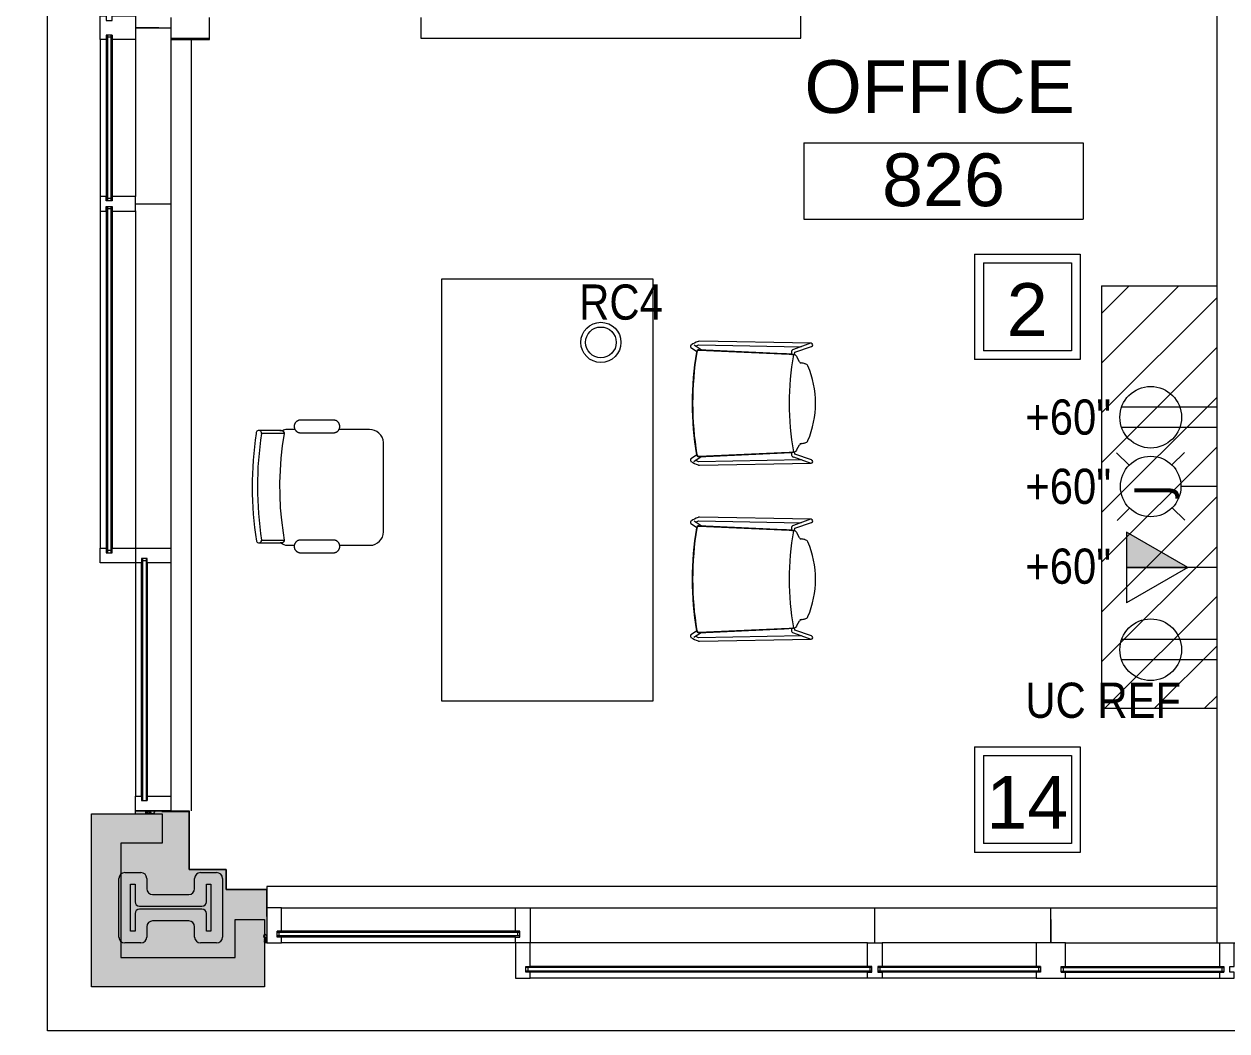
# Model space of a CAD drawing. Header units: inches. Extents: x 1 to 4637, y -664 to 702.
# Drawn here: x 1023 to 1228, y -663.6 to -492 of the extents above; entities that cross this region are included whole.
import ezdxf

# ---------------------------------------------------------------- set-up
doc = ezdxf.new("R2010")
doc.units = ezdxf.units.IN
doc.header["$MEASUREMENT"] = 0
for name, color, linetype, lineweight in [('A-ANNO-NOTE', 131, 'Continuous', 20), ('A-AREA-IDEN', 2, 'Continuous', 20), ('A-WALL', 113, 'Continuous', 50), ('B-BASE', 7, 'Continuous', 9), ('E-COMM-IDEN', 2, 'Continuous', 9), ('E-ELEC-FIXT-IDEN', 2, 'Continuous', 9), ('I-FURN', 30, 'Continuous', 9), ('I-WALL', 2, 'Continuous', 9), ('NABCA_dwg', 8, 'Continuous', 9), ('NB-ROD-SEAL', 7, 'Continuous', 9), ('NB-WIND-EXT', 7, 'Continuous', 9), ('NB-WIND-MULL', 7, 'Continuous', 9), ('NB-WIND-SILL', 7, 'Continuous', 9), ('Q-CASE', 31, 'Continuous', 9)]:
    doc.layers.add(name, color=color, linetype=linetype, lineweight=lineweight)
doc.styles.add('Arial', font='arial.ttf', dxfattribs={"height": 9})
doc.styles.add('Arial_2', font='arial.ttf', dxfattribs={"width": 0.85, "height": 6})
doc.styles.add('Tahoma', font='tahoma.ttf', dxfattribs={"height": 6})

# ---------------------------------------------------------------- blocks, each defined once
blk = doc.blocks.new('Counter Top _No Backsplash_ - Standard Counter Top-2513976-New Construction - Tel_Data_Elec Plan')
at = {"layer": 'Q-CASE', "lineweight": 13}
h = blk.add_hatch(dxfattribs=at)
h.set_pattern_fill('FP_17', color=8, style=0, pattern_type=2)
h.set_pattern_definition([(315, (561.341, 1907.898), (4.24264, 4.24264), [])])
h.paths.add_polyline_path([(-47.26, -19.63), (24.74, -19.63), (24.74, 0), (-47.26, 0), (-47.26, -0.71)], flags=0)
for p, q in [((-47.26, 0), (-47.26, -19.63)), ((24.74, 0), (-47.26, 0)), ((24.74, 0), (24.74, -19.63))]:
    blk.add_line(p, q, dxfattribs=at)
blk = doc.blocks.new('Seating - Desk - Task - Steelcase - Think - EX-C1-2109714-New Construction - Tel_Data_Elec Plan')
at = {"layer": 'I-FURN'}
for p, q in [((-8.93, 8.24), (-8.93, 4.37)), ((9.24, 4.39), (9.24, 8.25)), ((-9.83, 3.91), (-9.83, 2.66)), ((9.91, 2.54), (9.91, 3.91)), ((-11.1, 1.6), (-11.1, -4.01)), ((-8.94, -4.01), (-8.94, 1.6)), ((9.34, 1.6), (9.34, -4.01)), ((11.51, -4.01), (11.51, 1.6)), ((-9.83, -5.07), (-9.83, -10.25)), ((9.91, -10.14), (9.91, -4.96)), ((-7.53, -12.55), (7.72, -12.55))]:
    blk.add_line(p, q, dxfattribs=at)
at = {"layer": 'I-FURN', "flags": 128}
for points in [[(-9.44, 8.69), (-9.44, 8.06), (-9.44, 7.48), (-9.44, 6.95), (-9.44, 6.49), (-9.44, 6.08), (-9.44, 5.73), (-9.44, 5.44), (-9.44, 5.21), (-9.44, 5.04), (-9.44, 4.93), (-9.44, 4.88), (-9.44, 4.88)], [(9.75, 4.9), (9.75, 4.93), (9.75, 5.02), (9.75, 5.17), (9.75, 5.38), (9.75, 5.65), (9.75, 5.98), (9.75, 6.37), (9.75, 6.82), (9.75, 7.33), (9.75, 7.89), (9.75, 8.51), (9.75, 8.71)], [(-9.44, 4.88), (-9.44, 4.91), (-9.44, 5), (-9.44, 5.08)], [(-8.93, 4.37), (-8.95, 4.37), (-8.97, 4.37), (-8.99, 4.38), (-9.01, 4.38), (-9.03, 4.38), (-9.05, 4.39), (-9.07, 4.39), (-9.09, 4.4), (-9.11, 4.4), (-9.13, 4.41), (-9.15, 4.42), (-9.16, 4.43), (-9.18, 4.44), (-9.2, 4.45), (-9.22, 4.46), (-9.23, 4.47), (-9.25, 4.48), (-9.26, 4.5), (-9.28, 4.51), (-9.29, 4.53), (-9.31, 4.54), (-9.32, 4.56), (-9.33, 4.57), (-9.35, 4.59), (-9.36, 4.6), (-9.37, 4.62), (-9.38, 4.64), (-9.39, 4.66), (-9.4, 4.68), (-9.4, 4.69), (-9.41, 4.71), (-9.42, 4.73), (-9.42, 4.75), (-9.43, 4.77), (-9.43, 4.79), (-9.43, 4.81), (-9.44, 4.83), (-9.44, 4.85), (-9.44, 4.87), (-9.44, 4.88)], [(9.24, 4.39), (7.14, 4.71), (5.03, 4.94), (2.91, 5.09), (0.79, 5.16), (-1.33, 5.14), (-3.45, 5.04), (-5.57, 4.85), (-7.68, 4.58), (-8.93, 4.37)], [(9.75, 4.9), (9.75, 4.88), (9.75, 4.86), (9.74, 4.84), (9.74, 4.82), (9.74, 4.8), (9.73, 4.78), (9.73, 4.76), (9.72, 4.74), (9.72, 4.72), (9.71, 4.7), (9.7, 4.68), (9.69, 4.66), (9.68, 4.64), (9.67, 4.63), (9.66, 4.61), (9.65, 4.59), (9.63, 4.58), (9.62, 4.56), (9.61, 4.55), (9.59, 4.53), (9.58, 4.52), (9.56, 4.5), (9.55, 4.49), (9.53, 4.48), (9.51, 4.47), (9.5, 4.46), (9.48, 4.45), (9.46, 4.44), (9.44, 4.43), (9.42, 4.42), (9.41, 4.42), (9.39, 4.41), (9.37, 4.4), (9.35, 4.4), (9.33, 4.4), (9.31, 4.39), (9.29, 4.39), (9.27, 4.39), (9.25, 4.39), (9.24, 4.39)], [(9.75, 5.1), (9.75, 4.97), (9.75, 4.91), (9.75, 4.9)], [(-8.94, 1.6), (-8.94, 1.64), (-8.94, 1.68), (-8.94, 1.73), (-8.95, 1.77), (-8.96, 1.81), (-8.97, 1.86), (-8.98, 1.9), (-8.99, 1.94), (-9.01, 1.98), (-9.02, 2.02), (-9.04, 2.06), (-9.06, 2.1), (-9.08, 2.14), (-9.1, 2.17), (-9.12, 2.21), (-9.15, 2.24), (-9.18, 2.28), (-9.2, 2.31), (-9.23, 2.34), (-9.26, 2.37), (-9.3, 2.4), (-9.33, 2.43), (-9.36, 2.46), (-9.4, 2.48), (-9.43, 2.51), (-9.47, 2.53), (-9.51, 2.55), (-9.55, 2.57), (-9.59, 2.59), (-9.63, 2.61), (-9.67, 2.62), (-9.71, 2.64), (-9.75, 2.65), (-9.79, 2.66), (-9.83, 2.66), (-9.88, 2.67), (-9.92, 2.68), (-9.96, 2.68), (-10.01, 2.68), (-10.05, 2.68), (-10.09, 2.68), (-10.14, 2.67), (-10.18, 2.67), (-10.22, 2.66), (-10.26, 2.65), (-10.31, 2.64), (-10.35, 2.63), (-10.39, 2.62), (-10.43, 2.6), (-10.47, 2.58), (-10.51, 2.56), (-10.55, 2.54), (-10.58, 2.52), (-10.62, 2.5), (-10.65, 2.47), (-10.69, 2.45), (-10.72, 2.42), (-10.75, 2.39), (-10.79, 2.36), (-10.82, 2.33), (-10.84, 2.3), (-10.87, 2.26), (-10.9, 2.23), (-10.92, 2.19), (-10.95, 2.16), (-10.97, 2.12), (-10.99, 2.08), (-11.01, 2.04), (-11.02, 2), (-11.04, 1.96), (-11.05, 1.92), (-11.06, 1.88), (-11.07, 1.84), (-11.08, 1.79), (-11.09, 1.75), (-11.09, 1.71), (-11.1, 1.66), (-11.1, 1.62), (-11.1, 1.6)], [(11.51, 1.6), (11.51, 1.64), (11.51, 1.69), (11.5, 1.73), (11.5, 1.77), (11.49, 1.81), (11.48, 1.86), (11.47, 1.9), (11.46, 1.94), (11.44, 1.98), (11.43, 2.02), (11.41, 2.06), (11.39, 2.1), (11.37, 2.14), (11.35, 2.17), (11.32, 2.21), (11.3, 2.25), (11.27, 2.28), (11.24, 2.31), (11.21, 2.35), (11.18, 2.38), (11.15, 2.41), (11.12, 2.43), (11.08, 2.46), (11.05, 2.49), (11.01, 2.51), (10.98, 2.53), (10.94, 2.55), (10.9, 2.57), (10.86, 2.59), (10.82, 2.61), (10.78, 2.62), (10.74, 2.64), (10.7, 2.65), (10.65, 2.66), (10.61, 2.67), (10.57, 2.67), (10.53, 2.68), (10.48, 2.68), (10.44, 2.68), (10.4, 2.68), (10.35, 2.68), (10.31, 2.68), (10.27, 2.67), (10.22, 2.66), (10.18, 2.65), (10.14, 2.64), (10.1, 2.63), (10.06, 2.62), (10.02, 2.6), (9.98, 2.58), (9.94, 2.57), (9.9, 2.54), (9.86, 2.52), (9.83, 2.5), (9.79, 2.47), (9.76, 2.45), (9.72, 2.42), (9.69, 2.39), (9.66, 2.36), (9.63, 2.33), (9.6, 2.3), (9.57, 2.26), (9.55, 2.23), (9.52, 2.19), (9.5, 2.16), (9.48, 2.12), (9.46, 2.08), (9.44, 2.04), (9.42, 2), (9.41, 1.96), (9.39, 1.92), (9.38, 1.88), (9.37, 1.84), (9.36, 1.79), (9.35, 1.75), (9.35, 1.71), (9.35, 1.67), (9.34, 1.62), (9.34, 1.6)], [(-11.1, -4.01), (-11.1, -4.05), (-11.1, -4.1), (-11.09, -4.14), (-11.09, -4.18), (-11.08, -4.22), (-11.07, -4.27), (-11.06, -4.31), (-11.05, -4.35), (-11.03, -4.39), (-11.01, -4.43), (-11, -4.47), (-10.98, -4.51), (-10.96, -4.55), (-10.93, -4.58), (-10.91, -4.62), (-10.89, -4.66), (-10.86, -4.69), (-10.83, -4.72), (-10.8, -4.76), (-10.77, -4.79), (-10.74, -4.82), (-10.71, -4.84), (-10.67, -4.87), (-10.64, -4.9), (-10.6, -4.92), (-10.57, -4.94), (-10.53, -4.96), (-10.49, -4.98), (-10.45, -5), (-10.41, -5.02), (-10.37, -5.03), (-10.33, -5.05), (-10.29, -5.06), (-10.24, -5.07), (-10.2, -5.08), (-10.16, -5.08), (-10.12, -5.09), (-10.07, -5.09), (-10.03, -5.09), (-9.99, -5.09), (-9.94, -5.09), (-9.9, -5.09), (-9.86, -5.08), (-9.81, -5.07), (-9.77, -5.06), (-9.73, -5.05), (-9.69, -5.04), (-9.65, -5.03), (-9.61, -5.01), (-9.57, -4.99), (-9.53, -4.98), (-9.49, -4.95), (-9.45, -4.93), (-9.42, -4.91), (-9.38, -4.88), (-9.35, -4.86), (-9.31, -4.83), (-9.28, -4.8), (-9.25, -4.77), (-9.22, -4.74), (-9.19, -4.71), (-9.16, -4.67), (-9.14, -4.64), (-9.11, -4.6), (-9.09, -4.57), (-9.07, -4.53), (-9.05, -4.49), (-9.03, -4.45), (-9.01, -4.41), (-9, -4.37), (-8.98, -4.33), (-8.97, -4.29), (-8.96, -4.25), (-8.95, -4.21), (-8.95, -4.16), (-8.94, -4.12), (-8.94, -4.08), (-8.94, -4.03), (-8.94, -4.01)], [(9.34, -4.01), (9.34, -4.05), (9.35, -4.1), (9.35, -4.14), (9.36, -4.18), (9.37, -4.23), (9.37, -4.27), (9.39, -4.31), (9.4, -4.35), (9.41, -4.39), (9.43, -4.43), (9.45, -4.47), (9.47, -4.51), (9.49, -4.55), (9.51, -4.59), (9.53, -4.62), (9.56, -4.66), (9.58, -4.69), (9.61, -4.72), (9.64, -4.76), (9.67, -4.79), (9.7, -4.82), (9.74, -4.85), (9.77, -4.87), (9.81, -4.9), (9.84, -4.92), (9.88, -4.94), (9.92, -4.97), (9.96, -4.99), (9.99, -5), (10.03, -5.02), (10.08, -5.04), (10.12, -5.05), (10.16, -5.06), (10.2, -5.07), (10.24, -5.08), (10.29, -5.08), (10.33, -5.09), (10.37, -5.09), (10.42, -5.09), (10.46, -5.09), (10.5, -5.09), (10.55, -5.09), (10.59, -5.08), (10.63, -5.07), (10.67, -5.07), (10.72, -5.05), (10.76, -5.04), (10.8, -5.03), (10.84, -5.01), (10.88, -5), (10.92, -4.98), (10.96, -4.96), (10.99, -4.93), (11.03, -4.91), (11.07, -4.89), (11.1, -4.86), (11.13, -4.83), (11.17, -4.8), (11.2, -4.77), (11.23, -4.74), (11.26, -4.71), (11.28, -4.68), (11.31, -4.64), (11.33, -4.61), (11.36, -4.57), (11.38, -4.53), (11.4, -4.49), (11.42, -4.45), (11.43, -4.41), (11.45, -4.37), (11.46, -4.33), (11.47, -4.29), (11.49, -4.25), (11.49, -4.21), (11.5, -4.16), (11.51, -4.12), (11.51, -4.08), (11.51, -4.03), (11.51, -4.01)]]:
    blk.add_lwpolyline(points, dxfattribs=at)
at = {"layer": 'I-FURN'}
for centre, radius, start, end in [((-8.51, 3.91), 1.32, 132.1873, 180), ((8.59, 3.91), 1.32, 360, 35.7227), ((-7.53, -10.25), 2.3, 180, 270), ((7.49, -10.14), 2.42, 275.3193, 360)]:
    blk.add_arc(centre, radius, start, end, dxfattribs=at)
for centre, major_axis, ratio, start_param, end_param in [((-8.93, 8.69), (0.507, 0), 0.899459, 1.913366, 4.712389), ((0.2, -38.81), (54.09, 0), 0.899459, 1.402966, 1.74368), ((0.2, -38.81), (53.09, 0), 0.899459, 1.399774, 1.74371), ((9.24, 8.71), (-0.507, 0), 0.899459, 1.570796, 4.712389), ((-8.93, 5.08), (0.507, 0), 0.99468, 2.996027, 3.185649), ((9.24, 5.1), (0.507, 0), 0.99468, 6.021386, 6.283185)]:
    blk.add_ellipse(centre, major_axis=major_axis, ratio=ratio, start_param=start_param, end_param=end_param, dxfattribs=at)
blk = doc.blocks.new('Seating - Guest - Steelcase Coalesse - Montara650 - Fully Upholstered-1822742-New Construction - Tel_Data_Elec Plan')
at = {"layer": 'I-FURN'}
for p, q in [((-10.22, 20.26), (-10.57, 1.21)), ((-10.22, 20.17), (-9.16, 17.23)), ((-9.96, 1.06), (-9.64, 18.56)), ((-8.69, 17.51), (-9.67, 20.35)), ((9.67, 20.35), (8.69, 17.51)), ((9.16, 17.23), (10.22, 20.2)), ((9.64, 18.62), (9.96, 1.06)), ((10.57, 1.21), (10.22, 20.26)), ((-8.32, 16.51), (-9.02, 1.14)), ((-8.28, 17.45), (-8.69, 17.51)), ((-8.69, 16.9), (-8.36, 16.9)), ((-7.08, 18.26), (-7.89, 17.81)), ((7.89, 17.81), (7.08, 18.26)), ((8.69, 17.51), (8.28, 17.45)), ((9.03, 1.1), (8.32, 16.52)), ((8.36, 16.9), (8.69, 16.9)), ((-8.44, 15.69), (-9.1, 1.15)), ((9.11, 1.1), (8.44, 15.69)), ((-9.72, 0.53), (-9.96, 1.06)), ((-9.09, 1.5), (-9.88, 0.3)), ((-9.5, -0.24), (-8.86, 0.73)), ((8.86, 0.73), (9.5, -0.24)), ((9.9, 0.26), (9.09, 1.5)), ((9.96, 1.06), (9.72, 0.53))]:
    blk.add_line(p, q, dxfattribs=at)
for centre, radius, start, end in [((-9.94, 20.26), 0.282, 19, 178.9467), ((0, 4.82), 16.2, 66.8302, 113.1681), ((9.94, 20.26), 0.282, 1.0533, 161), ((-7.29, 18.64), 0.435, 299, 353.1407), ((-1.87, 17.99), 5.03, 165.9044, 173.1407), ((-5.95, 19.02), 0.817, 121.1935, 165.9044), ((5.95, 19.02), 0.817, 14.0956, 58.7804), ((1.87, 17.99), 5.03, 6.8593, 14.0956), ((7.29, 18.64), 0.435, 186.8593, 241), ((-8.69, 17.4), 0.5, 199, 270), ((22.6, 14.27), 31.07, 174.6265, 177.3768), ((-7.12, 17.07), 1.21, 154.594, 174.6265), ((-2.97, 16.33), 5.35, 170.2889, 178.1227), ((0.01, 64.99), 48.46, 260.1844, 279.8166), ((-7.99, 17.48), 0.255, 128.581, 154.594), ((-10.61, 22.71), 5.6, 296.0135, 299), ((10.61, 22.71), 5.6, 241, 243.9865), ((7.99, 17.48), 0.255, 25.406, 51.419), ((7.12, 17.07), 1.21, 5.3735, 25.406), ((4.4, 16.65), 3.92, 358.1706, 8.6526), ((-22.6, 14.27), 31.07, 2.6232, 5.3735), ((8.69, 17.4), 0.5, 270, 341), ((-10, 1.2), 0.566, 178.9467, 202.6525), ((0.44, 5.56), 11.88, 202.6525, 208.7415), ((-8.67, 1.13), 0.435, 177.3768, 260.6897), ((-8.67, 1.13), 0.355, 177.3768, 260.6897), ((0, 54), 54.01, 260.6897, 279.3586), ((0, 54), 53.93, 260.6897, 279.3586), ((8.72, 1.09), 0.308, 279.3586, 2.6232), ((8.72, 1.09), 0.388, 279.3586, 2.6232), ((-0.44, 5.56), 11.88, 331.2585, 337.3475), ((10, 1.2), 0.566, 337.3475, 1.0533), ((-9.71, -0.01), 0.31, 208.7415, 312.666), ((9.71, -0.01), 0.31, 227.334, 331.2585)]:
    blk.add_arc(centre, radius, start, end, dxfattribs=at)
blk = doc.blocks.new('Table - Rect - Adjustable Size - Table - Rect - Adjustable Size-2418548-New Construction - Tel_Data_Elec Plan')
at = {"layer": 'I-FURN'}
for p, q in [((-24, 12), (48, 12)), ((-24, -24), (-24, 12)), ((48, 12), (48, -24)), ((48, -24), (-24, -24))]:
    blk.add_line(p, q, dxfattribs=at)
blk = doc.blocks.new('NABCA_dwg_MA-2900-8th-120718_dwg-2391440-New Construction - Test Fit Plan-2421454-New Construction - Tel_Data_Elec Plan')
at = {"layer": 'B-BASE'}
blk.add_hatch(color=256, dxfattribs=at).paths.add_polyline_path([(-8337.21, -3896.6), (-8337.21, -3889.1), (-8336.84, -3889.1), (-8336.84, -3879.98), (-8343.75, -3879.98), (-8343.75, -3876.6), (-8350.09, -3876.6), (-8350.09, -3866.58), (-8359.21, -3866.58), (-8359.21, -3867.1), (-8366.71, -3867.1), (-8366.71, -3896.6), (-8343.75, -3896.6)], flags=0)
for p, q in [((-8365.21, -3735.08), (-8365.21, -3761.83)), ((-8363.41, -3734.7), (-8364.01, -3734.7)), ((-8359.21, -3733.08), (-8353.21, -3733.08)), ((-8359.21, -3735.08), (-8359.21, -3761.83)), ((-8353.21, -3735.08), (-8353.21, -3864.08)), ((-8349.66, -3866.58), (-8349.66, -3735.08)), ((-8363.41, -3762.2), (-8364.01, -3762.2)), ((-8359.21, -3763.08), (-8353.21, -3763.08)), ((-8363.41, -3763.95), (-8364.01, -3763.95)), ((-8363.41, -3822.2), (-8364.01, -3822.2)), ((-8357.41, -3823.95), (-8358.01, -3823.95)), ((-8362.04, -3888.1), (-8362.04, -3878.1)), ((-8361.04, -3877.1), (-8358.29, -3877.1)), ((-8357.29, -3878.1), (-8357.29, -3879.85)), ((-8349.13, -3879.85), (-8349.13, -3878.1)), ((-8348.13, -3877.1), (-8345.38, -3877.1)), ((-8344.38, -3878.1), (-8344.38, -3888.1)), ((-8356.29, -3880.85), (-8350.13, -3880.85)), ((-8358.54, -3882.85), (-8347.88, -3882.85)), ((-8347.88, -3883.35), (-8358.54, -3883.35)), ((-8357.29, -3886.35), (-8357.29, -3888.1)), ((-8350.13, -3885.35), (-8356.29, -3885.35)), ((-8349.13, -3888.1), (-8349.13, -3886.35)), ((-8358.29, -3889.1), (-8361.04, -3889.1)), ((-8345.38, -3889.1), (-8348.13, -3889.1))]:
    blk.add_line(p, q, dxfattribs=at)
at = {"layer": 'B-BASE', "flags": 128}
for points in [[(-5935.21, -3896.6), (-5935.21, -3904.1), (-8374.21, -3904.1), (-8374.21, -2881.08), (-8378.21, -2881.08), (-8378.21, -2538.1), (-5818.21, -2538.1), (-5818.21, -2548.1)], [(-8365.21, -3764.32), (-8365.21, -3821.83), (-8364.21, -3821.83), (-8364.21, -3822.58), (-8363.21, -3822.58), (-8363.21, -3821.83), (-8359.21, -3821.83), (-8359.21, -3824.33), (-8365.21, -3824.33), (-8365.21, -3821.83)], [(-8359.21, -3764.32), (-8359.21, -3821.83), (-8359.21, -3824.33)], [(-8359.21, -3821.83), (-8353.21, -3821.83), (-8353.21, -3824.33), (-8357.21, -3824.33), (-8357.21, -3823.58), (-8358.21, -3823.58), (-8358.21, -3824.33), (-8359.21, -3824.33), (-8359.21, -3864.08), (-8358.21, -3864.08), (-8358.21, -3864.83), (-8357.21, -3864.83), (-8357.21, -3864.08), (-8353.21, -3864.08), (-8353.21, -3866.58), (-8359.21, -3866.58), (-8359.21, -3864.08)], [(-8336.84, -3884.6), (-8336.84, -3879.98), (-8343.75, -3879.98), (-8343.75, -3876.6), (-8350.09, -3876.6), (-8350.09, -3866.73), (-8354.71, -3866.73)], [(-8359.29, -3884.1), (-8359.29, -3887.1), (-8360.04, -3887.1), (-8360.04, -3879.1), (-8359.29, -3879.1), (-8359.29, -3882.1)], [(-8347.13, -3882.1), (-8347.13, -3879.1), (-8346.38, -3879.1), (-8346.38, -3887.1), (-8347.13, -3887.1), (-8347.13, -3884.1)]]:
    blk.add_lwpolyline(points, dxfattribs=at)
for points in [[(-8363.21, -3731.83), (-8363.21, -3731.08), (-8359.21, -3731.08), (-8359.21, -3735.08), (-8363.21, -3735.08), (-8363.21, -3734.33), (-8364.21, -3734.33), (-8364.21, -3735.08), (-8365.21, -3735.08), (-8365.21, -3731.08), (-8364.21, -3731.08), (-8364.21, -3731.83)], [(-8355.21, -3733.08), (-8359.21, -3733.08)], [(-8363.21, -3762.58), (-8364.21, -3762.58), (-8364.21, -3761.83), (-8365.21, -3761.83), (-8365.21, -3764.33), (-8364.21, -3764.33), (-8364.21, -3763.58), (-8363.21, -3763.58), (-8363.21, -3764.33), (-8359.21, -3764.33), (-8359.21, -3761.83), (-8363.21, -3761.83)], [(-8366.71, -3867.1), (-8354.66, -3867.1), (-8354.66, -3872.1), (-8361.71, -3872.1), (-8361.71, -3891.6), (-8342.21, -3891.6), (-8342.21, -3885.1), (-8337.21, -3885.1), (-8337.21, -3896.6), (-8366.71, -3896.6), (-8366.71, -3867.1), (-8359.21, -3867.1), (-8359.21, -3866.58), (-8350.09, -3866.58), (-8350.09, -3876.6), (-8343.75, -3876.6), (-8343.75, -3879.98), (-8336.84, -3879.98), (-8336.84, -3889.1), (-8337.21, -3889.1), (-8337.21, -3896.6), (-8366.71, -3896.6)]]:
    blk.add_lwpolyline(points, close=True, dxfattribs=at)
at = {"layer": 'B-BASE'}
for centre, radius, start, end in [((-8357.88, -3866.85), 0.419, 326.6478, 39.9782), ((-8357.75, -3866.85), 0.419, 326.6478, 39.9782), ((-8357.58, -3866.85), 0.419, 326.6478, 39.9782), ((-8357.38, -3866.85), 0.419, 326.6478, 39.9782), ((-8357.16, -3866.85), 0.419, 326.6478, 39.9782), ((-8361.04, -3878.1), 1, 90, 180), ((-8358.29, -3878.1), 1, 0, 90), ((-8348.13, -3878.1), 1, 90, 180), ((-8345.38, -3878.1), 1, 0, 90), ((-8356.29, -3879.85), 1, 180, 270), ((-8350.13, -3879.85), 1, 270, 0), ((-8358.54, -3882.1), 0.75, 180, 270), ((-8347.88, -3882.1), 0.75, 270, 0), ((-8358.54, -3884.1), 0.75, 90, 180), ((-8347.88, -3884.1), 0.75, 0, 90), ((-8356.29, -3886.35), 1, 90, 180), ((-8350.13, -3886.35), 1, 0, 90), ((-8361.04, -3888.1), 1, 180, 270), ((-8358.29, -3888.1), 1, 270, 0), ((-8348.13, -3888.1), 1, 180, 270), ((-8345.38, -3888.1), 1, 270, 0)]:
    blk.add_arc(centre, radius, start, end, dxfattribs=at)
blk.add_ellipse((-8356.32, -3866.83), major_axis=(0.333, 0), ratio=0.724983, dxfattribs=at)
at = {"layer": 'NB-ROD-SEAL'}
for centre in [(-8337.11, -3888.67), (-8337.11, -3888.9), (-8337.11, -3889.09), (-8337.11, -3889.26), (-8337.11, -3889.4)]:
    blk.add_arc(centre, 0.419, 50.0218, 123.3522, dxfattribs=at)
blk.add_ellipse((-8337.09, -3887.96), major_axis=(0, 0.333), ratio=0.724983, dxfattribs=at)
at = {"layer": 'NB-WIND-EXT'}
for p, q in [((-8364.21, -3734.33), (-8364.21, -3762.58)), ((-8364.01, -3734.33), (-8364.01, -3762.58)), ((-8363.41, -3734.33), (-8363.41, -3762.58)), ((-8363.21, -3734.33), (-8363.21, -3762.58)), ((-8364.21, -3763.58), (-8364.21, -3821.83)), ((-8364.01, -3763.58), (-8364.01, -3822.58)), ((-8363.41, -3763.58), (-8363.41, -3822.58)), ((-8363.21, -3763.58), (-8363.21, -3821.83)), ((-8358.01, -3823.58), (-8358.01, -3864.83)), ((-8357.41, -3823.58), (-8357.41, -3864.83)), ((-8357.21, -3824.33), (-8357.21, -3864.83)), ((-8294.46, -3887.1), (-8335.09, -3887.1)), ((-8293.71, -3887.3), (-8335.09, -3887.3)), ((-8293.71, -3887.9), (-8335.09, -3887.9)), ((-8294.46, -3888.1), (-8335.09, -3888.1)), ((-8334.71, -3887.9), (-8334.71, -3887.3)), ((-8294.09, -3887.3), (-8294.09, -3887.9)), ((-8233.71, -3893.3), (-8292.71, -3893.3)), ((-8233.71, -3893.9), (-8292.71, -3893.9)), ((-8292.34, -3893.3), (-8292.34, -3893.9)), ((-8233.71, -3893.1), (-8291.96, -3893.1)), ((-8233.71, -3894.1), (-8291.96, -3894.1)), ((-8234.09, -3893.3), (-8234.09, -3893.9)), ((-8204.96, -3893.1), (-8232.71, -3893.1)), ((-8204.96, -3893.3), (-8232.71, -3893.3)), ((-8204.96, -3893.9), (-8232.71, -3893.9)), ((-8204.96, -3894.1), (-8232.71, -3894.1)), ((-8232.34, -3893.3), (-8232.34, -3893.9)), ((-8205.34, -3893.3), (-8205.34, -3893.9)), ((-8201.46, -3893.1), (-8173.71, -3893.1)), ((-8201.46, -3893.3), (-8173.71, -3893.3)), ((-8201.46, -3893.9), (-8173.71, -3893.9)), ((-8201.46, -3894.1), (-8173.71, -3894.1)), ((-8201.09, -3893.3), (-8201.09, -3893.9)), ((-8174.09, -3893.3), (-8174.09, -3893.9))]:
    blk.add_line(p, q, dxfattribs=at)
at = {"layer": 'NB-WIND-EXT', "flags": 128}
blk.add_lwpolyline([(-8358.21, -3864.08), (-8358.21, -3824.33), (-8358.21, -3864.83)], dxfattribs=at)
at = {"layer": 'NB-WIND-MULL', "flags": 128}
for points in [[(-8334.34, -3889.1), (-8334.34, -3888.1), (-8335.09, -3888.1), (-8335.09, -3887.1), (-8334.34, -3887.1), (-8334.34, -3883.1), (-8336.84, -3883.1), (-8336.84, -3889.1)], [(-8294.46, -3889.1), (-8294.46, -3888.1), (-8293.71, -3888.1), (-8293.71, -3887.1), (-8294.46, -3887.1), (-8294.46, -3883.1), (-8291.96, -3883.1), (-8291.96, -3889.1)], [(-8291.96, -3895.1), (-8291.96, -3894.1), (-8292.71, -3894.1), (-8292.71, -3893.1), (-8291.96, -3893.1), (-8291.96, -3889.1), (-8294.46, -3889.1), (-8294.46, -3895.1)], [(-8232.71, -3893.1), (-8232.71, -3894.1), (-8231.96, -3894.1), (-8231.96, -3895.1), (-8234.46, -3895.1), (-8234.46, -3894.1), (-8233.71, -3894.1), (-8233.71, -3893.1), (-8234.46, -3893.1), (-8234.46, -3889.1), (-8231.96, -3889.1), (-8231.96, -3893.1)], [(-8204.96, -3893.1), (-8204.96, -3894.1), (-8205.71, -3894.1), (-8205.71, -3895.1), (-8200.71, -3895.1), (-8200.71, -3894.1), (-8201.46, -3894.1), (-8201.46, -3893.1), (-8200.71, -3893.1), (-8200.71, -3889.1), (-8205.71, -3889.1), (-8205.71, -3893.1)]]:
    blk.add_lwpolyline(points, close=True, dxfattribs=at)
for points in [[(-8173.71, -3893.1), (-8173.71, -3894.1), (-8174.46, -3894.1), (-8174.46, -3895.1), (-8171.96, -3895.1), (-8171.96, -3894.1), (-8172.71, -3894.1), (-8172.71, -3893.1), (-8171.96, -3893.1), (-8171.96, -3889.1)], [(-8174.46, -3889.1), (-8174.46, -3893.1), (-8173.71, -3893.1)]]:
    blk.add_lwpolyline(points, dxfattribs=at)
at = {"layer": 'NB-WIND-SILL'}
for p, q in [((-8334.34, -3883.1), (-8174.96, -3883.1)), ((-8233.21, -3889.1), (-8233.21, -3883.1)), ((-8294.46, -3889.1), (-8334.34, -3889.1)), ((-8234.46, -3889.1), (-8291.96, -3889.1)), ((-8205.71, -3889.1), (-8231.96, -3889.1)), ((-8200.71, -3889.1), (-8174.96, -3889.1)), ((-8234.46, -3895.1), (-8291.96, -3895.1)), ((-8205.71, -3895.1), (-8231.96, -3895.1)), ((-8200.71, -3895.1), (-8174.46, -3895.1))]:
    blk.add_line(p, q, dxfattribs=at)
at = {"layer": 'NB-WIND-SILL', "flags": 128}
for points in [[(-8174.96, -3879.48), (-8336.84, -3879.48), (-8336.84, -3879.98)], [(-8203.21, -3889.1), (-8203.21, -3885.1), (-8203.21, -3889.1), (-8203.21, -3883.1)]]:
    blk.add_lwpolyline(points, dxfattribs=at)
blk = doc.blocks.new('NABCA_dwg-2391440-New Construction - Tel_Data_Elec Plan')
at = {"layer": 'A-WALL', "color": 250, "lineweight": 20, "flags": 128}
blk.add_lwpolyline([(1749.27, -494.35), (1749.27, -494.58), (1755.9, -494.58), (1755.9, -494.35)], dxfattribs=at)
blk.add_blockref('NABCA_dwg_MA-2900-8th-120718_dwg-2391440-New Construction - Test Fit Plan-2421454-New Construction - Tel_Data_Elec Plan', (10102.48, 3240.5))
blk = doc.blocks.new('FORM Room Tag - Name _ Number-2260771-New Construction - Tel_Data_Elec Plan')
at = {"layer": 'A-AREA-IDEN'}
for p, q in [((-0.2444, -0.0231), (-0.2444, -0.1589)), ((-0.2444, -0.0231), (0.2515, -0.0231)), ((0.2515, -0.0231), (0.2515, -0.1589)), ((-0.2444, -0.1589), (0.2515, -0.1589))]:
    blk.add_line(p, q, dxfattribs=at)
blk = doc.blocks.new('FORM Equipment_Fixture Tag - Square-214315-New Construction - Tel_Data_Elec Plan')
at = {"layer": 'A-ANNO-NOTE'}
for p, q in [((-0.09375, 0.09375), (0.09375, 0.09375)), ((-0.09375, 0.09375), (0.09375, 0.09375)), ((-0.09375, 0.09375), (0.09375, 0.09375)), ((-0.09375, 0.09375), (-0.09375, -0.09375)), ((0.09375, 0.09375), (0.09375, -0.09375)), ((-0.078125, 0.078125), (-0.078125, -0.078125)), ((-0.078125, 0.078125), (0.078125, 0.078125)), ((0.078125, 0.078125), (0.078125, -0.078125)), ((0.078125, -0.078125), (-0.078125, -0.078125)), ((0.09375, -0.09375), (-0.09375, -0.09375))]:
    blk.add_line(p, q, dxfattribs=at)

msp = doc.modelspace()

# ---------------------------------------------------------------- hatches: boundary and pattern name
at = {"layer": 'A-ANNO-NOTE', "lineweight": 9}
msp.add_hatch(color=256, dxfattribs=at).paths.add_polyline_path([(1221.37, -584.6), (1210.91, -578.6), (1210.91, -584.6)], flags=0)

# ---------------------------------------------------------------- linework, layer by layer
at = {"layer": 'A-ANNO-NOTE'}
for p, q in [((1226.29, -557.24), (1210.09, -557.24)), ((1226.29, -560.72), (1210.09, -560.72)), ((1211.36, -567.18), (1209.24, -565.06)), ((1218.65, -567.12), (1220.78, -564.99)), ((1226.29, -570.79), (1220.2, -570.79)), ((1211.43, -574.47), (1209.3, -576.6)), ((1218.72, -574.41), (1220.84, -576.53)), ((1210.91, -578.6), (1210.91, -584.6)), ((1221.37, -584.6), (1210.91, -578.6)), ((1210.91, -578.6), (1210.91, -590.6)), ((1221.37, -584.6), (1210.91, -578.6)), ((1210.91, -584.6), (1221.37, -584.6)), ((1226.29, -584.6), (1210.91, -584.6)), ((1221.37, -584.6), (1210.91, -590.6)), ((1226.29, -596.86), (1210.09, -596.86)), ((1226.29, -600.35), (1210.09, -600.35))]:
    msp.add_line(p, q, dxfattribs=at)
for centre, radius in [((1121.34, -546.22), 3.42), ((1121.34, -546.22), 2.62), ((1215.04, -558.98), 5.25), ((1215.04, -570.79), 5.16), ((1215.04, -598.61), 5.25)]:
    msp.add_circle(centre, radius, dxfattribs=at)
at = {"layer": 'I-WALL', "color": 250, "lineweight": 20}
for p, q in [((1155.41, -494.35), (1155.41, -403.83)), ((1226.29, -483.58), (1226.29, -648.6)), ((1048.04, -490.85), (1048.04, -494.35)), ((1054.66, -494.35), (1054.66, -490.85)), ((1090.66, -490.85), (1090.66, -494.35)), ((1048.04, -494.35), (1054.66, -494.35)), ((1090.66, -494.35), (1155.41, -494.35)), ((1226.29, -648.6), (1229.79, -648.6))]:
    msp.add_line(p, q, dxfattribs=at)

# ---------------------------------------------------------------- block references
at = {"layer": 'A-ANNO-NOTE', "xscale": 96, "yscale": 96, "zscale": 96}
for p in [(1194.04, -540.16), (1194.04, -624.16)]:
    msp.add_blockref('FORM Equipment_Fixture Tag - Square-214315-New Construction - Tel_Data_Elec Plan', p, dxfattribs=at)
at = {"layer": 'A-AREA-IDEN', "xscale": 95.99999999999994, "yscale": 95.99999999999994, "zscale": 95.99999999999994}
msp.add_blockref('FORM Room Tag - Name _ Number-2260771-New Construction - Tel_Data_Elec Plan', (1179.39, -509.96), dxfattribs=at)
at = {"layer": 'I-FURN'}
for name, p, rotation in [('Table - Rect - Adjustable Size - Table - Rect - Adjustable Size-2418548-New Construction - Tel_Data_Elec Plan', (1106.22, -583.39), 89.9999999999995), ('Seating - Guest - Steelcase Coalesse - Montara650 - Fully Upholstered-1822742-New Construction - Tel_Data_Elec Plan', (1136.91, -556.6), 269.9999999999996), ('Seating - Desk - Task - Steelcase - Think - EX-C1-2109714-New Construction - Tel_Data_Elec Plan', (1071.75, -570.98), 90.00000000000001), ('Seating - Guest - Steelcase Coalesse - Montara650 - Fully Upholstered-1822742-New Construction - Tel_Data_Elec Plan', (1136.91, -586.6), 269.9999999999996)]:
    msp.add_blockref(name, p, dxfattribs=dict(at, rotation=rotation))
at = {"layer": 'NABCA_dwg', "color": 7}
msp.add_blockref('NABCA_dwg-2391440-New Construction - Tel_Data_Elec Plan', (-701.24, 0), dxfattribs=at)
at = {"layer": 'Q-CASE', "lineweight": 13, "rotation": 89.99999999999984}
msp.add_blockref('Counter Top _No Backsplash_ - Standard Counter Top-2513976-New Construction - Tel_Data_Elec Plan', (1206.66, -561.34), dxfattribs=at)

# ---------------------------------------------------------------- texts
at = {"layer": 'A-ANNO-NOTE', "lineweight": 9, "char_height": 9, "attachment_point": 1, "style": 'Arial'}
for s, insert, width in [('2', (1190.51, -536.13), 8.484), ('14', (1187.02, -620.13), 16.968)]:
    msp.add_mtext(s, dxfattribs=dict(at, insert=insert, width=width))
at = {"layer": 'A-ANNO-NOTE', "lineweight": 9, "insert": (1212.27, -572.49), "char_height": 6, "width": 3.939, "attachment_point": 1, "rotation": 90, "style": 'Tahoma'}
msp.add_mtext('J', dxfattribs=at)
at = {"layer": 'A-AREA-IDEN', "lineweight": 9, "char_height": 9, "attachment_point": 1, "style": 'Arial'}
for s, insert, width in [('OFFICE', (1156.03, -498.12), 56.358), ('826', (1169.25, -514), 25.452)]:
    msp.add_mtext(s, dxfattribs=dict(at, insert=insert, width=width))
at = {"layer": 'E-COMM-IDEN', "insert": (1193.68, -581.37), "char_height": 6, "width": 18.0285, "attachment_point": 1, "style": 'Arial_2'}
msp.add_mtext('+60"', dxfattribs=at)
at = {"layer": 'E-ELEC-FIXT-IDEN', "char_height": 6, "attachment_point": 1, "style": 'Arial_2'}
for s, insert, width in [('RC4', (1117.64, -536.35), 17.7709), ('+60"', (1193.68, -555.95), 18.0285), ('+60"', (1193.68, -567.76), 18.0285), ('UC REF', (1193.68, -604.23), 33.2239)]:
    msp.add_mtext(s, dxfattribs=dict(at, insert=insert, width=width))

doc.saveas('drawing.dxf')
